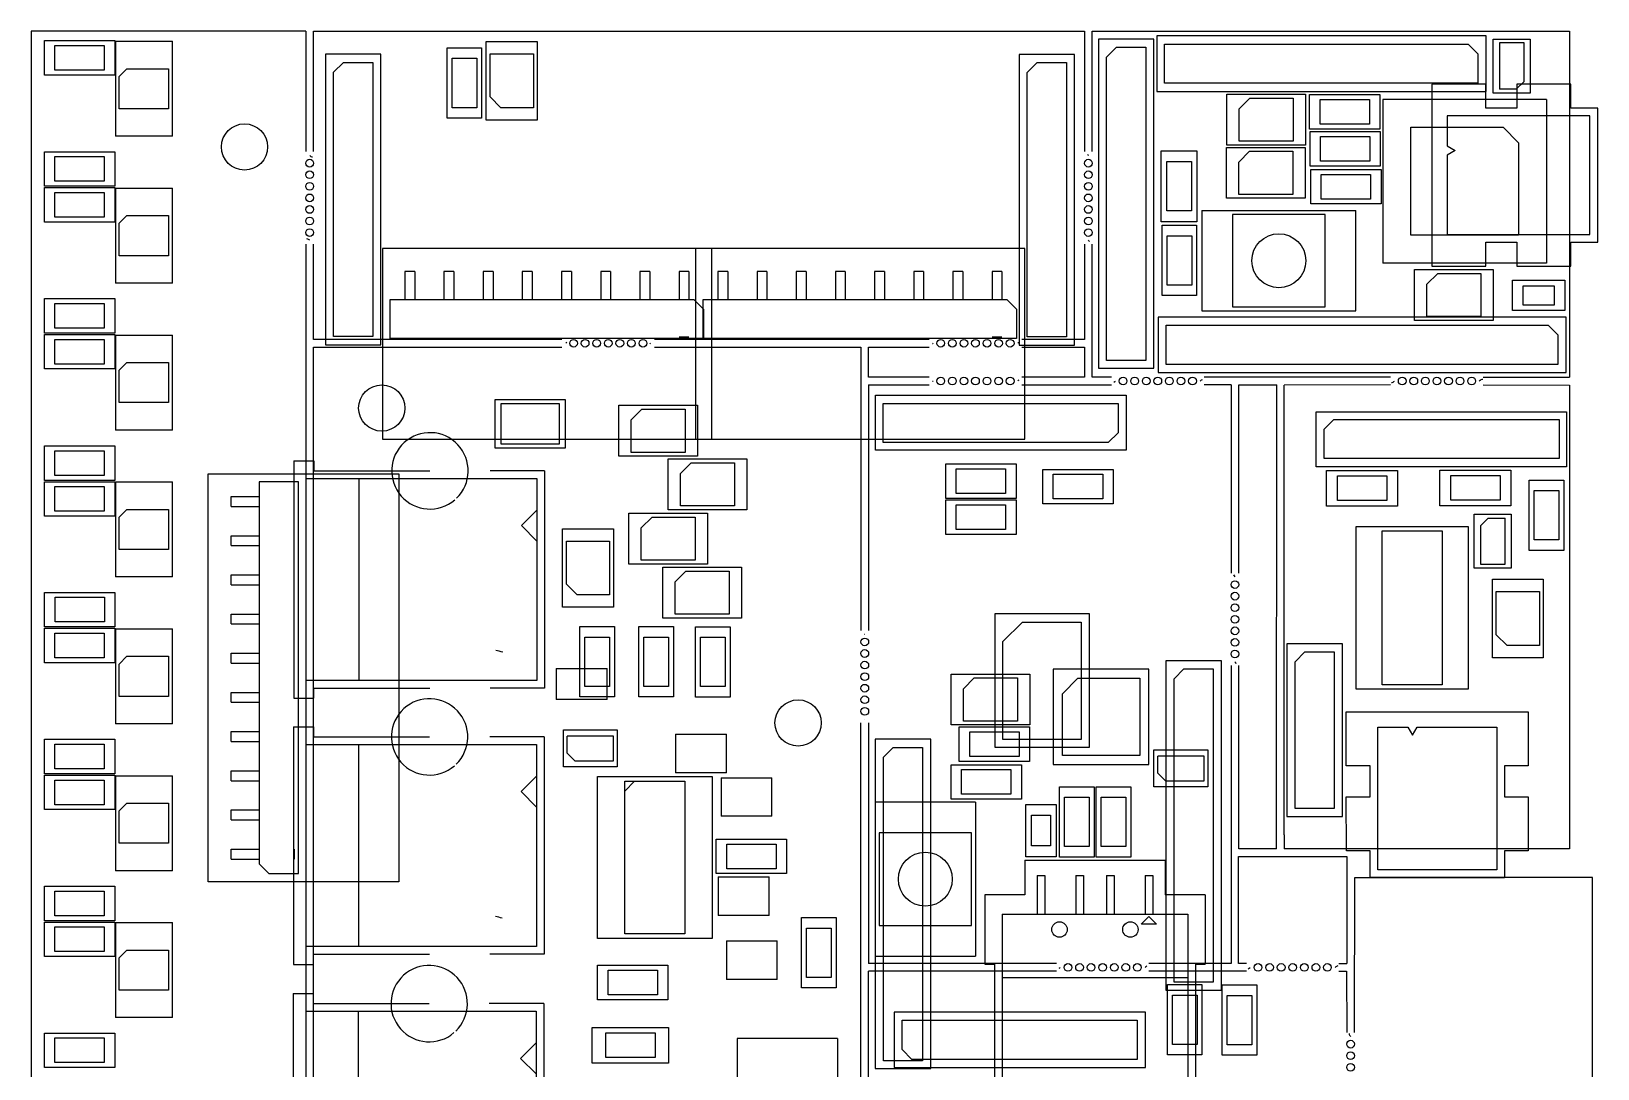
# Model space of a CAD drawing. Header units: metres. Extents: x -52 to 352, y -194 to -36.
# Drawn here: x -51.6 to 50, y -132.1 to -64.9 of the extents above; entities that cross this region are included whole.
import ezdxf

# ---------------------------------------------------------------- set-up
doc = ezdxf.new("R2010")
doc.units = ezdxf.units.M

msp = doc.modelspace()

# ---------------------------------------------------------------- linework, layer by layer
msp.add_line((11.39, -126.22375), (23.44, -126.22375))
at = {"layer": 'BCrtYd', "color": 8}
for p, q in [((39.265, -68.305), (39.265, -80.105)), ((42.765, -68.305), (39.265, -68.305)), ((42.765, -69.855), (42.765, -68.305)), ((44.765, -68.305), (44.765, -69.855)), ((48.265, -68.315), (44.765, -68.305)), ((48.265, -69.855), (48.265, -68.315)), ((44.765, -69.855), (42.765, -69.855)), ((50.015, -69.855), (48.265, -69.855)), ((50.015, -78.555), (50.015, -69.855)), ((42.765, -78.555), (44.765, -78.555)), ((42.765, -80.105), (42.765, -78.555)), ((44.765, -78.555), (44.765, -80.105)), ((48.265, -78.555), (50.015, -78.555)), ((48.265, -80.105), (48.265, -78.555)), ((39.265, -80.105), (42.765, -80.105)), ((44.765, -80.105), (48.265, -80.105)), ((-40.085, -93.58), (-27.735, -93.58)), ((-40.085, -120.03), (-40.085, -93.58)), ((-27.735, -93.58), (-27.735, -120.03)), ((-27.735, -120.03), (-40.085, -120.03))]:
    msp.add_line(p, q, dxfattribs=at)
at = {"layer": 'BFab', "color": 6}
for p, q in [((49.515, -70.355), (40.265, -70.355)), ((40.265, -70.355), (40.265, -72.305)), ((49.515, -78.055), (49.515, -70.355)), ((40.265, -72.305), (40.765, -72.605)), ((40.765, -72.605), (40.265, -72.905)), ((40.265, -72.905), (40.265, -78.055)), ((40.265, -78.055), (49.515, -78.055)), ((-36.785, -94.1), (-36.785, -118.865)), ((-34.245, -94.1), (-36.785, -94.1)), ((-34.245, -119.5), (-34.245, -94.1)), ((-38.605, -95.05), (-36.785, -95.05)), ((-38.605, -95.69), (-38.605, -95.05)), ((-38.605, -95.69), (-36.785, -95.69)), ((-38.605, -98.23), (-38.605, -97.59)), ((-38.605, -97.59), (-36.785, -97.59)), ((-38.605, -98.23), (-36.785, -98.23)), ((-38.605, -100.13), (-36.785, -100.13)), ((-38.605, -100.77), (-38.605, -100.13)), ((-38.605, -100.77), (-36.785, -100.77)), ((-38.605, -103.31), (-38.605, -102.67)), ((-38.605, -102.67), (-36.785, -102.67)), ((-38.605, -103.31), (-36.785, -103.31)), ((-38.605, -105.21), (-36.785, -105.21)), ((-38.605, -105.85), (-38.605, -105.21)), ((-38.605, -105.85), (-36.785, -105.85)), ((-38.605, -107.75), (-36.785, -107.75)), ((-38.605, -108.39), (-38.605, -107.75)), ((-38.605, -108.39), (-36.785, -108.39)), ((-38.605, -110.29), (-36.785, -110.29)), ((-38.605, -110.93), (-38.605, -110.29)), ((-38.605, -110.93), (-36.785, -110.93)), ((-38.605, -112.83), (-36.785, -112.83)), ((-38.605, -113.47), (-38.605, -112.83)), ((-38.605, -113.47), (-36.785, -113.47)), ((-38.605, -116.01), (-38.605, -115.37)), ((-38.605, -115.37), (-36.785, -115.37)), ((-38.605, -116.01), (-36.785, -116.01)), ((-38.605, -118.55), (-38.605, -117.91)), ((-38.605, -117.91), (-36.785, -117.91)), ((-38.605, -118.55), (-36.785, -118.55)), ((-34.485, -118.55), (-34.485, -117.91)), ((-36.785, -118.865), (-36.15, -119.5)), ((-36.15, -119.5), (-34.245, -119.5))]:
    msp.add_line(p, q, dxfattribs=at)
at = {"layer": 'Edge', "color": 2}
for p, q in [((-51.56, -64.88), (-51.56, -148.605)), ((-33.76, -64.88), (-51.56, -64.88)), ((-33.76, -64.88), (-33.76, -72.68)), ((-33.26, -72.68), (-33.26, -64.88)), ((-33.26, -64.88), (16.74, -64.88)), ((16.74, -64.88), (16.74, -72.68)), ((17.24, -64.88), (48.19, -64.88)), ((17.24, -72.68), (17.24, -64.88)), ((48.19, -64.88), (48.19, -87.305)), ((-33.76, -78.68), (-33.76, -133.155)), ((-33.26, -84.855), (-33.26, -78.68)), ((16.74, -78.68), (16.74, -84.83)), ((17.24, -87.305), (17.24, -78.68)), ((-17.14755, -84.855), (-33.26, -84.855)), ((6.66505, -84.855), (-11.14755, -84.855)), ((16.74, -84.855), (12.66505, -84.855)), ((16.74, -84.83), (16.74, -84.855)), ((-33.26, -133.155), (-33.26, -85.355)), ((-33.26, -85.355), (-17.14755, -85.355)), ((-11.14755, -85.355), (2.24, -85.355)), ((2.24, -85.355), (2.24, -103.72375)), ((2.74, -85.355), (6.66505, -85.355)), ((2.74, -85.38), (2.74, -85.355)), ((2.74, -87.305), (2.74, -85.38)), ((12.66505, -85.355), (16.74, -85.355)), ((16.74, -85.355), (16.74, -87.305)), ((6.66505, -87.305), (2.74, -87.305)), ((16.74, -87.305), (12.66505, -87.305)), ((18.49005, -87.305), (17.24, -87.305)), ((36.59, -87.305), (24.49005, -87.305)), ((42.59, -87.305), (48.19, -87.305)), ((2.74, -87.805), (6.66505, -87.805)), ((2.74, -87.805), (2.74, -103.72375)), ((12.66505, -87.805), (18.49005, -87.805)), ((26.24, -87.805), (24.49005, -87.805)), ((26.24, -87.805), (26.24, -100.00495)), ((26.74, -100.00495), (26.74, -87.805)), ((26.74, -87.805), (29.215, -87.805)), ((29.19, -117.88), (29.215, -87.805)), ((36.59, -87.805), (29.69, -87.81375)), ((29.69, -116.98875), (29.69, -87.81375)), ((42.59, -87.805), (48.19, -87.81375)), ((48.19, -87.81375), (48.19, -116.98875)), ((26.24, -106.00495), (26.24, -109.85495)), ((26.74, -117.88), (26.74, -106.00495)), ((2.2395, -148.681), (2.24, -109.72375)), ((2.74, -109.72375), (2.74, -125.33)), ((26.24, -109.85495), (26.24, -125.33)), ((29.69, -116.98875), (29.69, -117.88875)), ((48.19, -116.98875), (48.19, -117.88875)), ((26.715, -125.33), (26.715, -118.38)), ((26.715, -118.38), (33.74, -118.38)), ((29.19, -117.88), (26.74, -117.88)), ((48.19, -117.88875), (29.69, -117.88875)), ((33.74, -118.38), (33.74, -125.33)), ((34.24, -129.80495), (34.265, -119.755)), ((34.265, -119.755), (35.29, -119.755)), ((40.09, -119.755), (35.29, -119.755)), ((49.69, -119.755), (40.09, -119.755)), ((49.69, -166.805), (49.69, -119.755)), ((14.915, -125.83), (2.7345, -125.821)), ((2.7395, -148.681), (2.7345, -125.821)), ((14.915, -125.33), (2.74, -125.33)), ((26.24, -125.33), (20.915, -125.33)), ((27.2401, -125.83), (20.915, -125.83)), ((27.2401, -125.33), (26.715, -125.33)), ((33.2401, -125.33), (33.74, -125.33)), ((33.2401, -125.83), (33.7345, -125.83)), ((33.7345, -125.83), (33.74, -129.80495))]:
    msp.add_line(p, q, dxfattribs=at)
for centre, radius in [((-37.735, -72.38), 1.5), ((-33.51, -73.43), 0.25), ((-33.51, -74.18), 0.25), ((16.99, -73.43), 0.25), ((16.99, -74.18), 0.25), ((-33.51, -74.93), 0.25), ((16.99, -74.93), 0.25), ((-33.51, -75.68), 0.25), ((-33.51, -76.43), 0.25), ((16.99, -75.68), 0.25), ((16.99, -76.43), 0.25), ((-33.51, -77.18), 0.25), ((16.99, -77.18), 0.25), ((-33.51, -77.93), 0.25), ((16.99, -77.93), 0.25), ((-16.39755, -85.105), 0.25), ((-15.64755, -85.105), 0.25), ((-14.89755, -85.105), 0.25), ((-14.14755, -85.105), 0.25), ((-13.39755, -85.105), 0.25), ((-12.64755, -85.105), 0.25), ((-11.89755, -85.105), 0.25), ((7.41505, -85.105), 0.25), ((8.16505, -85.105), 0.25), ((8.91505, -85.105), 0.25), ((9.66505, -85.105), 0.25), ((10.41505, -85.105), 0.25), ((11.16505, -85.105), 0.25), ((11.91505, -85.105), 0.25), ((7.41505, -87.555), 0.25), ((8.16505, -87.555), 0.25), ((8.91505, -87.555), 0.25), ((9.66505, -87.555), 0.25), ((10.41505, -87.555), 0.25), ((11.16505, -87.555), 0.25), ((11.91505, -87.555), 0.25), ((19.24005, -87.555), 0.25), ((19.99005, -87.555), 0.25), ((20.74005, -87.555), 0.25), ((21.49005, -87.555), 0.25), ((22.24005, -87.555), 0.25), ((22.99005, -87.555), 0.25), ((23.74005, -87.555), 0.25), ((37.34, -87.555), 0.25), ((38.09, -87.555), 0.25), ((38.84, -87.555), 0.25), ((39.59, -87.555), 0.25), ((40.34, -87.555), 0.25), ((41.09, -87.555), 0.25), ((41.84, -87.555), 0.25), ((-28.835, -89.305), 1.5), ((26.49, -100.75495), 0.25), ((26.49, -101.50495), 0.25), ((26.49, -102.25495), 0.25), ((26.49, -103.00495), 0.25), ((26.49, -103.75495), 0.25), ((2.49, -104.47375), 0.25), ((26.49, -104.50495), 0.25), ((2.49, -105.22375), 0.25), ((26.49, -105.25495), 0.25), ((2.49, -105.97375), 0.25), ((2.49, -106.72375), 0.25), ((2.49, -107.47375), 0.25), ((-1.835, -109.73), 1.5), ((2.49, -108.22375), 0.25), ((2.49, -108.97375), 0.25), ((15.665, -125.58), 0.25), ((16.415, -125.58), 0.25), ((17.165, -125.58), 0.25), ((17.915, -125.58), 0.25), ((18.665, -125.58), 0.25), ((19.415, -125.58), 0.25), ((20.165, -125.58), 0.25), ((27.9901, -125.58), 0.25), ((28.7401, -125.58), 0.25), ((29.4901, -125.58), 0.25), ((30.2401, -125.58), 0.25), ((30.9901, -125.58), 0.25), ((31.7401, -125.58), 0.25), ((32.4901, -125.58), 0.25), ((33.99, -130.55495), 0.25), ((33.99, -131.30495), 0.25), ((33.99, -132.05495), 0.25)]:
    msp.add_circle(centre, radius, dxfattribs=at)
for centre, radius, start, end in [((-33.26, -72.68), 0.353553, -135, -101.24), ((17.24, -72.68), 0.353553, -151.74, -135), ((-33.76, -78.68), 0.353553, 45, 78.26), ((16.74, -78.68), 0.353553, 27.76, 45), ((-17.14755, -84.855), 0.353553, -44.99427, -27.84672), ((-11.14755, -85.355), 0.353553, 134.99427, 146.14182), ((6.66505, -84.855), 0.353483, -51.670781, -45.005731), ((12.66505, -85.355), 0.353624, 122.340678, 135.005728), ((6.66505, -87.305), 0.353483, -51.670781, -45.005731), ((12.66505, -87.805), 0.353624, 122.340678, 135.005728), ((18.49005, -87.305), 0.353483, -63.495781, -45.005731), ((24.49005, -87.805), 0.353624, 110.515678, 135.005728), ((36.59, -87.305), 0.353447, -81.601463, -45.011463), ((42.59, -87.805), 0.353589, 92.41, 135), ((26.74, -100.00495), 0.353589, -161.234271, -134.994271), ((2.74, -103.72375), 0.353589, -137.234271, -134.994271), ((26.24, -106.00495), 0.353518, 18.25427, 44.99427), ((2.24, -109.72375), 0.353518, 42.25427, 44.99427), ((14.915, -125.33), 0.353447, -59.926463, -45.011463), ((20.915, -125.83), 0.353589, 114.085, 135), ((27.2401, -125.33), 0.353447, -72.251563, -45.011463), ((33.2401, -125.83), 0.353589, 101.7599, 135), ((34.24, -129.80495), 0.353589, -168.734271, -134.994271)]:
    msp.add_arc(centre, radius, start, end, dxfattribs=at)
at = {"layer": 'FCrtYd', "color": 7}
for p, q in [((-50.715, -67.725), (-50.715, -65.485)), ((-50.715, -65.485), (-46.155, -65.485)), ((-46.155, -65.485), (-46.155, -67.725)), ((-46.11, -65.525), (-42.41, -65.525)), ((-46.11, -65.525), (-46.11, -71.685)), ((-42.41, -71.685), (-42.41, -65.525)), ((-24.6, -70.5106), (-24.6, -65.9506)), ((-24.6, -65.9506), (-22.36, -65.9506)), ((-22.36, -65.9506), (-22.36, -70.5106)), ((-22.055, -70.6306), (-22.055, -65.5306)), ((-22.055, -65.5306), (-18.755, -65.5306)), ((-18.755, -65.5306), (-18.755, -70.6306)), ((21.24, -65.38), (17.64, -65.38)), ((17.64, -65.38), (17.64, -86.73)), ((21.24, -86.73), (21.24, -65.38)), ((42.78, -65.18), (21.43, -65.18)), ((21.43, -65.18), (21.43, -68.78)), ((42.78, -68.78), (42.78, -65.18)), ((43.24, -68.88), (43.24, -65.38)), ((43.24, -65.38), (45.64, -65.38)), ((45.64, -65.38), (45.64, -68.88)), ((-32.485, -66.3675), (-32.485, -85.2175)), ((-28.885, -66.3675), (-32.485, -66.3675)), ((-28.885, -85.2175), (-28.885, -66.3675)), ((16.095, -66.3806), (12.495, -66.3806)), ((12.495, -66.3806), (12.495, -85.2306)), ((16.095, -85.2306), (16.095, -66.3806)), ((-46.155, -67.725), (-50.715, -67.725)), ((21.43, -68.78), (42.78, -68.78)), ((25.965, -68.955), (31.065, -68.955)), ((25.965, -72.255), (25.965, -68.955)), ((31.065, -68.955), (31.065, -72.255)), ((31.335, -68.985), (35.895, -68.985)), ((31.335, -71.225), (31.335, -68.985)), ((35.895, -68.985), (35.895, -71.225)), ((45.64, -68.88), (43.24, -68.88)), ((46.69, -69.305), (36.09, -69.305)), ((36.09, -69.305), (36.09, -79.905)), ((46.69, -69.305), (46.69, -79.905)), ((-22.36, -70.5106), (-24.6, -70.5106)), ((-18.755, -70.6306), (-22.055, -70.6306)), ((-42.41, -71.685), (-46.11, -71.685)), ((35.895, -71.225), (31.335, -71.225)), ((31.36, -71.385), (35.92, -71.385)), ((31.36, -73.625), (31.36, -71.385)), ((35.92, -71.385), (35.92, -73.625)), ((-50.715, -74.925), (-50.715, -72.685)), ((-50.715, -72.685), (-46.155, -72.685)), ((-46.155, -72.685), (-46.155, -74.925)), ((21.715, -72.63), (24.015, -72.63)), ((21.715, -77.23), (21.715, -72.63)), ((24.015, -72.63), (24.015, -77.23)), ((25.94, -75.705), (25.94, -72.405)), ((25.94, -72.405), (31.04, -72.405)), ((31.065, -72.255), (25.965, -72.255)), ((31.04, -72.405), (31.04, -75.705)), ((35.92, -73.625), (31.36, -73.625)), ((31.41, -73.835), (35.97, -73.835)), ((31.41, -76.075), (31.41, -73.835)), ((35.97, -73.835), (35.97, -76.075)), ((-46.155, -74.925), (-50.715, -74.925)), ((-50.715, -77.25), (-50.715, -75.01)), ((-50.715, -75.01), (-46.155, -75.01)), ((-46.155, -75.01), (-46.155, -77.25)), ((-46.11, -75.05), (-42.41, -75.05)), ((-46.11, -75.05), (-46.11, -81.21)), ((-42.41, -81.21), (-42.41, -75.05)), ((31.04, -75.705), (25.94, -75.705)), ((35.97, -76.075), (31.41, -76.075)), ((24.34, -76.505), (24.34, -83.005)), ((24.34, -76.505), (34.34, -76.505)), ((34.34, -83.005), (34.34, -76.505)), ((-46.155, -77.25), (-50.715, -77.25)), ((24.015, -77.23), (21.715, -77.23)), ((21.77, -77.45), (24.01, -77.45)), ((21.77, -82.01), (21.77, -77.45)), ((24.01, -77.45), (24.01, -82.01)), ((-7.439128, -78.9675), (-28.789128, -78.9675)), ((-28.789128, -78.9675), (-28.789128, -91.3175)), ((-8.489128, -78.9675), (-8.489128, -91.3175)), ((12.860872, -78.9675), (-8.489128, -78.9675)), ((-7.439128, -91.3175), (-7.439128, -78.9675)), ((12.860872, -91.3175), (12.860872, -78.9675)), ((46.69, -79.905), (36.09, -79.905)), ((-42.41, -81.21), (-46.11, -81.21)), ((38.14, -80.33), (43.24, -80.33)), ((38.14, -83.63), (38.14, -80.33)), ((43.24, -80.33), (43.24, -83.63)), ((44.49, -81.025), (47.89, -81.025)), ((44.49, -82.985), (44.49, -81.025)), ((47.89, -81.025), (47.89, -82.985)), ((-50.715, -84.45), (-50.715, -82.21)), ((-50.715, -82.21), (-46.155, -82.21)), ((-46.155, -82.21), (-46.155, -84.45)), ((24.01, -82.01), (21.77, -82.01)), ((24.34, -83.005), (34.34, -83.005)), ((47.89, -82.985), (44.49, -82.985)), ((21.515, -83.405), (21.515, -87.005)), ((47.965, -83.405), (21.515, -83.405)), ((43.24, -83.63), (38.14, -83.63)), ((47.965, -87.005), (47.965, -83.405)), ((-46.155, -84.45), (-50.715, -84.45)), ((-50.715, -84.535), (-46.155, -84.535)), ((-50.715, -86.775), (-50.715, -84.535)), ((-46.155, -84.535), (-46.155, -86.775)), ((-46.11, -84.575), (-42.41, -84.575)), ((-46.11, -84.575), (-46.11, -90.735)), ((-42.41, -90.735), (-42.41, -84.575)), ((-32.485, -85.2175), (-28.885, -85.2175)), ((12.495, -85.2306), (16.095, -85.2306)), ((-46.155, -86.775), (-50.715, -86.775)), ((17.64, -86.73), (21.24, -86.73)), ((21.515, -87.005), (47.965, -87.005)), ((-21.51, -88.78), (-21.51, -91.88)), ((-16.91, -88.78), (-21.51, -88.78)), ((-16.91, -91.88), (-16.91, -88.78)), ((-13.46, -92.43), (-13.46, -89.13)), ((-13.46, -89.13), (-8.36, -89.13)), ((-8.36, -89.13), (-8.36, -92.43)), ((3.19, -88.48), (19.44, -88.48)), ((3.19, -92.03), (3.19, -88.48)), ((19.44, -88.48), (19.44, -92.03)), ((31.75, -89.56125), (48, -89.56125)), ((31.75, -93.11125), (31.75, -89.56125)), ((48, -89.56125), (48, -93.11125)), ((-42.41, -90.735), (-46.11, -90.735)), ((-28.789128, -91.3175), (-7.439128, -91.3175)), ((-8.489128, -91.3175), (12.860872, -91.3175)), ((-50.715, -91.76), (-46.155, -91.76)), ((-50.715, -94), (-50.715, -91.76)), ((-46.155, -91.76), (-46.155, -94)), ((-21.51, -91.88), (-16.91, -91.88)), ((-8.36, -92.43), (-13.46, -92.43)), ((19.44, -92.03), (3.19, -92.03)), ((-34.54, -92.73), (-34.54, -108.13)), ((-34.54, -92.73), (-33.24, -92.73)), ((-33.24, -92.73), (-33.24, -93.38)), ((-33.24, -93.38), (-25.71, -93.38)), ((-18.28, -93.38), (-21.81, -93.38)), ((-18.28, -93.38), (-18.28, -107.48)), ((-10.26, -92.605), (-5.16, -92.605)), ((-10.26, -95.905), (-10.26, -92.605)), ((-5.16, -92.605), (-5.16, -95.905)), ((7.735, -92.935), (12.295, -92.935)), ((7.735, -95.175), (7.735, -92.935)), ((12.295, -92.935), (12.295, -95.175)), ((14.035, -95.525), (14.035, -93.285)), ((14.035, -93.285), (18.595, -93.285)), ((18.595, -93.285), (18.595, -95.525)), ((48, -93.11125), (31.75, -93.11125)), ((32.44, -95.66125), (32.44, -93.36125)), ((32.44, -93.36125), (37.04, -93.36125)), ((37.04, -93.36125), (37.04, -95.66125)), ((39.79, -95.63875), (39.79, -93.33875)), ((39.79, -93.33875), (44.39, -93.33875)), ((44.39, -93.33875), (44.39, -95.63875)), ((-46.155, -94), (-50.715, -94)), ((-50.715, -96.325), (-50.715, -94.085)), ((-50.715, -94.085), (-46.155, -94.085)), ((-46.155, -94.085), (-46.155, -96.325)), ((-46.11, -94.1), (-42.41, -94.1)), ((-46.11, -94.1), (-46.11, -100.26)), ((-42.41, -100.26), (-42.41, -94.1)), ((45.57, -93.98125), (47.81, -93.98125)), ((45.57, -98.54125), (45.57, -93.98125)), ((47.81, -93.98125), (47.81, -98.54125)), ((12.295, -95.175), (7.735, -95.175)), ((7.735, -95.26), (12.295, -95.26)), ((7.735, -97.5), (7.735, -95.26)), ((12.295, -95.26), (12.295, -97.5)), ((-46.155, -96.325), (-50.715, -96.325)), ((-12.81, -96.13), (-7.71, -96.13)), ((-12.81, -99.43), (-12.81, -96.13)), ((-5.16, -95.905), (-10.26, -95.905)), ((-7.71, -96.13), (-7.71, -99.43)), ((18.595, -95.525), (14.035, -95.525)), ((37.04, -95.66125), (32.44, -95.66125)), ((44.39, -95.63875), (39.79, -95.63875)), ((42.0125, -99.68875), (42.0125, -96.18875)), ((42.0125, -96.18875), (44.4125, -96.18875)), ((44.4125, -96.18875), (44.4125, -99.68875)), ((-17.11, -97.13), (-13.81, -97.13)), ((-17.11, -102.23), (-17.11, -97.13)), ((-13.81, -97.13), (-13.81, -102.23)), ((12.295, -97.5), (7.735, -97.5)), ((41.6425, -97.01375), (34.3325, -97.01375)), ((34.3325, -97.01375), (34.3325, -107.51375)), ((41.6425, -107.51375), (41.6425, -97.01375)), ((-7.71, -99.43), (-12.81, -99.43)), ((47.81, -98.54125), (45.57, -98.54125)), ((-42.41, -100.26), (-46.11, -100.26)), ((-10.61, -99.63), (-5.51, -99.63)), ((-10.61, -102.93), (-10.61, -99.63)), ((-5.51, -99.63), (-5.51, -102.93)), ((44.4125, -99.68875), (42.0125, -99.68875)), ((43.19, -100.41125), (46.49, -100.41125)), ((43.19, -105.51125), (43.19, -100.41125)), ((46.49, -100.41125), (46.49, -105.51125)), ((-50.7025, -103.5), (-50.7025, -101.26)), ((-50.7025, -101.26), (-46.1425, -101.26)), ((-46.1425, -101.26), (-46.1425, -103.5)), ((-13.81, -102.23), (-17.11, -102.23)), ((-50.715, -105.825), (-50.715, -103.585)), ((-50.715, -103.585), (-46.155, -103.585)), ((-46.1425, -103.5), (-50.7025, -103.5)), ((-46.155, -103.585), (-46.155, -105.825)), ((-15.98, -103.475), (-13.74, -103.475)), ((-15.98, -108.035), (-15.98, -103.475)), ((-13.74, -103.475), (-13.74, -108.035)), ((-12.155, -103.475), (-9.915, -103.475)), ((-12.155, -108.035), (-12.155, -103.475)), ((-5.51, -102.93), (-10.61, -102.93)), ((-9.915, -103.475), (-9.915, -108.035)), ((-8.48, -108.0475), (-8.48, -103.4875)), ((-8.48, -103.4875), (-6.24, -103.4875)), ((-6.24, -103.4875), (-6.24, -108.0475)), ((10.915, -102.655), (10.915, -111.305)), ((17.065, -102.655), (10.915, -102.655)), ((17.065, -111.305), (17.065, -102.655)), ((-46.11, -103.625), (-46.11, -109.785)), ((-46.11, -103.625), (-42.41, -103.625)), ((-42.41, -109.785), (-42.41, -103.625)), ((33.465, -104.58875), (29.865, -104.58875)), ((29.865, -104.58875), (29.865, -115.78875)), ((33.465, -115.78875), (33.465, -104.58875)), ((46.49, -105.51125), (43.19, -105.51125)), ((-46.155, -105.825), (-50.715, -105.825)), ((-17.5225, -106.205), (-14.2225, -106.205)), ((-17.5225, -106.205), (-17.5225, -108.205)), ((-14.2225, -108.205), (-14.2225, -106.205)), ((8.09, -109.855), (8.09, -106.555)), ((8.09, -106.555), (13.19, -106.555)), ((13.19, -106.555), (13.19, -109.855)), ((14.715, -106.23), (14.715, -112.43)), ((20.915, -106.23), (14.715, -106.23)), ((20.915, -112.43), (20.915, -106.23)), ((25.615, -105.695), (22.015, -105.695)), ((22.015, -105.695), (22.015, -127.045)), ((25.615, -127.045), (25.615, -105.695)), ((-33.24, -108.13), (-33.24, -107.48)), ((-33.24, -107.48), (-25.71, -107.48)), ((-18.28, -107.48), (-21.81, -107.48)), ((34.3325, -107.51375), (41.6425, -107.51375)), ((-34.54, -108.13), (-33.24, -108.13)), ((-14.2225, -108.205), (-17.5225, -108.205)), ((-13.74, -108.035), (-15.98, -108.035)), ((-9.915, -108.035), (-12.155, -108.035)), ((-6.24, -108.0475), (-8.48, -108.0475)), ((33.715, -112.51125), (33.715, -109.01125)), ((33.715, -109.01125), (45.515, -109.01125)), ((45.515, -109.01125), (45.515, -112.51125)), ((-42.41, -109.785), (-46.11, -109.785)), ((-34.565, -109.98), (-33.265, -109.98)), ((-34.565, -109.98), (-34.565, -125.38)), ((-33.265, -109.98), (-33.265, -110.63)), ((-33.265, -110.63), (-25.735, -110.63)), ((-18.305, -110.63), (-21.835, -110.63)), ((-18.305, -110.63), (-18.305, -124.73)), ((-17.06, -110.18), (-13.56, -110.18)), ((-17.06, -112.58), (-17.06, -110.18)), ((-13.56, -110.18), (-13.56, -112.58)), ((-9.785, -110.455), (-6.485, -110.455)), ((-9.785, -110.455), (-9.785, -112.955)), ((-6.485, -112.955), (-6.485, -110.455)), ((13.19, -109.855), (8.09, -109.855)), ((8.61, -109.985), (13.17, -109.985)), ((8.61, -112.225), (8.61, -109.985)), ((13.17, -109.985), (13.17, -112.225)), ((-50.715, -113.025), (-50.715, -110.785)), ((-50.715, -110.785), (-46.155, -110.785)), ((-46.155, -110.785), (-46.155, -113.025)), ((3.165, -110.78), (3.165, -132.13)), ((6.765, -110.78), (3.165, -110.78)), ((6.765, -132.13), (6.765, -110.78)), ((10.915, -111.305), (17.065, -111.305)), ((21.24, -113.88), (21.24, -111.48)), ((21.24, -111.48), (24.74, -111.48)), ((24.74, -111.48), (24.74, -113.88)), ((-13.56, -112.58), (-17.06, -112.58)), ((8.085, -114.675), (8.085, -112.435)), ((8.085, -112.435), (12.645, -112.435)), ((13.17, -112.225), (8.61, -112.225)), ((12.645, -112.435), (12.645, -114.675)), ((14.715, -112.43), (20.915, -112.43)), ((35.265, -112.51125), (33.715, -112.51125)), ((35.265, -114.51125), (35.265, -112.51125)), ((45.515, -112.51125), (43.965, -112.51125)), ((43.965, -112.51125), (43.965, -114.51125)), ((-46.155, -113.025), (-50.715, -113.025)), ((-50.715, -113.11), (-46.155, -113.11)), ((-50.715, -115.35), (-50.715, -113.11)), ((-46.155, -113.11), (-46.155, -115.35)), ((-46.11, -113.15), (-46.11, -119.31)), ((-46.11, -113.15), (-42.41, -113.15)), ((-42.41, -119.31), (-42.41, -113.15)), ((-14.8515, -123.7), (-14.8515, -113.2)), ((-14.8515, -113.2), (-7.4015, -113.2)), ((-6.485, -112.955), (-9.785, -112.955)), ((-7.4015, -113.2), (-7.4015, -123.7)), ((-6.835, -113.28), (-3.535, -113.28)), ((-6.835, -113.28), (-6.835, -115.78)), ((-3.535, -115.78), (-3.535, -113.28)), ((12.645, -114.675), (8.085, -114.675)), ((15.12, -113.86875), (17.36, -113.86875)), ((15.12, -118.42875), (15.12, -113.86875)), ((17.36, -113.86875), (17.36, -118.42875)), ((17.495, -118.42875), (17.495, -113.86875)), ((17.495, -113.86875), (19.735, -113.86875)), ((19.735, -113.86875), (19.735, -118.42875)), ((24.74, -113.88), (21.24, -113.88)), ((33.725, -118.01125), (33.715, -114.51125)), ((33.715, -114.51125), (35.265, -114.51125)), ((43.965, -114.51125), (45.515, -114.51125)), ((45.515, -114.51125), (45.515, -118.01125)), ((-46.155, -115.35), (-50.715, -115.35)), ((-3.535, -115.78), (-6.835, -115.78)), ((9.665, -114.855), (3.165, -114.855)), ((3.165, -114.855), (3.165, -124.855)), ((9.665, -114.855), (9.665, -124.855)), ((12.935, -115.005), (14.895, -115.005)), ((12.935, -118.405), (12.935, -115.005)), ((14.895, -115.005), (14.895, -118.405)), ((29.865, -115.78875), (33.465, -115.78875)), ((-7.14, -117.26), (-2.58, -117.26)), ((-7.14, -119.5), (-7.14, -117.26)), ((-2.58, -117.26), (-2.58, -119.5)), ((12.865, -118.62375), (12.865, -120.87375)), ((12.865, -118.62375), (21.965, -118.62375)), ((14.895, -118.405), (12.935, -118.405)), ((17.36, -118.42875), (15.12, -118.42875)), ((19.735, -118.42875), (17.495, -118.42875)), ((21.965, -118.62375), (21.965, -120.87375)), ((35.265, -118.01125), (33.725, -118.01125)), ((35.265, -119.76125), (35.265, -118.01125)), ((45.515, -118.01125), (43.965, -118.01125)), ((43.965, -118.01125), (43.965, -119.76125)), ((-42.41, -119.31), (-46.11, -119.31)), ((-2.58, -119.5), (-7.14, -119.5)), ((-7.01, -119.705), (-3.71, -119.705)), ((-7.01, -119.705), (-7.01, -122.205)), ((-3.71, -122.205), (-3.71, -119.705)), ((43.965, -119.76125), (35.265, -119.76125)), ((-50.715, -122.55), (-50.715, -120.31)), ((-50.715, -120.31), (-46.155, -120.31)), ((-46.155, -120.31), (-46.155, -122.55)), ((10.265, -120.87375), (10.265, -125.37375)), ((12.865, -120.87375), (10.265, -120.87375)), ((24.565, -120.87375), (21.965, -120.87375)), ((24.565, -120.87375), (24.565, -125.37375)), ((-46.155, -122.55), (-50.715, -122.55)), ((-50.715, -124.875), (-50.715, -122.635)), ((-50.715, -122.635), (-46.155, -122.635)), ((-46.155, -122.635), (-46.155, -124.875)), ((-46.11, -122.675), (-46.11, -128.835)), ((-46.11, -122.675), (-42.41, -122.675)), ((-42.41, -128.835), (-42.41, -122.675)), ((-3.71, -122.205), (-7.01, -122.205)), ((-1.605, -126.91), (-1.605, -122.35)), ((-1.605, -122.35), (0.635, -122.35)), ((0.635, -122.35), (0.635, -126.91)), ((-7.4015, -123.7), (-14.8515, -123.7)), ((-6.485, -123.855), (-6.485, -126.355)), ((-6.485, -123.855), (-3.185, -123.855)), ((-3.185, -126.355), (-3.185, -123.855)), ((-46.155, -124.875), (-50.715, -124.875)), ((-33.265, -124.73), (-25.735, -124.73)), ((-33.265, -125.38), (-33.265, -124.73)), ((-18.305, -124.73), (-21.835, -124.73)), ((3.165, -124.855), (9.665, -124.855)), ((-34.565, -125.38), (-33.265, -125.38)), ((-14.84, -127.675), (-14.84, -125.435)), ((-14.84, -125.435), (-10.28, -125.435)), ((-10.28, -125.435), (-10.28, -127.675)), ((10.265, -125.37375), (10.895, -125.37375)), ((10.895, -125.37375), (10.895, -141.42375)), ((23.935, -125.37375), (24.565, -125.37375)), ((23.935, -125.37375), (23.935, -141.42375)), ((-3.185, -126.355), (-6.485, -126.355)), ((0.635, -126.91), (-1.605, -126.91)), ((22.1145, -131.2485), (22.1145, -126.6885)), ((22.1145, -126.6885), (24.3545, -126.6885)), ((24.3545, -126.6885), (24.3545, -131.2485)), ((25.6645, -131.2735), (25.6645, -126.7135)), ((25.6645, -126.7135), (27.9045, -126.7135)), ((27.9045, -126.7135), (27.9045, -131.2735)), ((-34.59, -127.275), (-33.29, -127.275)), ((-34.59, -127.275), (-34.59, -142.675)), ((-33.29, -127.275), (-33.29, -127.925)), ((-33.29, -127.925), (-25.76, -127.925)), ((-18.33, -127.925), (-21.86, -127.925)), ((-18.33, -127.925), (-18.33, -142.025)), ((-10.28, -127.675), (-14.84, -127.675)), ((22.015, -127.045), (25.615, -127.045)), ((-42.41, -128.835), (-46.11, -128.835)), ((4.3845, -128.471), (4.3845, -132.071)), ((20.6845, -128.471), (4.3845, -128.471)), ((20.6845, -132.071), (20.6845, -128.471)), ((-50.715, -129.835), (-46.155, -129.835)), ((-50.715, -132.075), (-50.715, -129.835)), ((-46.155, -129.835), (-46.155, -132.075)), ((-15.19, -131.78), (-15.19, -129.48)), ((-15.19, -129.48), (-10.23, -129.48)), ((-10.23, -129.48), (-10.23, -131.78)), ((-5.785, -130.18), (-5.785, -140.18)), ((0.715, -130.18), (-5.785, -130.18)), ((0.715, -130.18), (0.715, -140.18)), ((-10.23, -131.78), (-15.19, -131.78)), ((24.3545, -131.2485), (22.1145, -131.2485)), ((27.9045, -131.2735), (25.6645, -131.2735)), ((-46.155, -132.075), (-50.715, -132.075)), ((3.165, -132.13), (6.765, -132.13)), ((4.3845, -132.071), (20.6845, -132.071))]:
    msp.add_line(p, q, dxfattribs=at)
for centre, start, end in [((-25.71, -93.38), -45.946874, -49.496874), ((-21.81, -107.48), 70.731698, 81.281698), ((-25.735, -110.63), -45.946874, -49.496874), ((-21.835, -124.73), 70.731698, 81.281698), ((-25.76, -127.925), -45.946874, -49.496874)]:
    msp.add_arc(centre, 2.477483, start, end, dxfattribs=at)
at = {"layer": 'FFab', "color": 5}
for p, q in [((-50.035, -67.405), (-50.035, -65.805)), ((-50.035, -65.805), (-46.835, -65.805)), ((-46.835, -65.805), (-46.835, -67.405)), ((18.17, -66.545), (18.805, -65.91)), ((18.805, -65.91), (20.71, -65.91)), ((20.71, -65.91), (20.71, -86.23)), ((21.93, -65.71), (41.615, -65.71)), ((21.93, -68.25), (21.93, -65.71)), ((41.615, -65.71), (42.25, -66.345)), ((45.24, -65.63), (43.64, -65.63)), ((43.64, -65.63), (43.64, -68.63)), ((45.24, -68.13), (45.24, -65.63)), ((-31.955, -67.5325), (-31.32, -66.8975)), ((-31.32, -66.8975), (-29.415, -66.8975)), ((-29.415, -66.8975), (-29.415, -84.6775)), ((-24.28, -66.6306), (-22.68, -66.6306)), ((-24.28, -69.8306), (-24.28, -66.6306)), ((-22.68, -66.6306), (-22.68, -69.8306)), ((-21.805, -66.3306), (-19.005, -66.3306)), ((-21.805, -69.1306), (-21.805, -66.3306)), ((-19.005, -66.3306), (-19.005, -69.8306)), ((13.025, -67.5456), (13.66, -66.9106)), ((13.66, -66.9106), (15.565, -66.9106)), ((15.565, -66.9106), (15.565, -84.6906)), ((18.17, -86.23), (18.17, -66.545)), ((42.25, -66.345), (42.25, -68.25)), ((-46.835, -67.405), (-50.035, -67.405)), ((-45.86, -67.805), (-45.36, -67.305)), ((-45.86, -69.905), (-45.86, -67.805)), ((-45.36, -67.305), (-42.66, -67.305)), ((-42.66, -67.305), (-42.66, -69.905)), ((-31.955, -84.6775), (-31.955, -67.5325)), ((13.025, -84.6906), (13.025, -67.5456)), ((42.25, -68.25), (21.93, -68.25)), ((44.74, -68.63), (43.64, -68.63)), ((45.24, -68.13), (44.74, -68.63)), ((-42.66, -69.905), (-45.86, -69.905)), ((-22.68, -69.8306), (-24.28, -69.8306)), ((-21.805, -69.1306), (-21.105, -69.8306)), ((-19.005, -69.8306), (-21.105, -69.8306)), ((27.465, -69.205), (26.765, -69.905)), ((26.765, -72.005), (26.765, -69.905)), ((27.465, -69.205), (30.265, -69.205)), ((30.265, -69.205), (30.265, -72.005)), ((32.015, -69.305), (35.215, -69.305)), ((32.015, -70.905), (32.015, -69.305)), ((35.215, -69.305), (35.215, -70.905)), ((35.215, -70.905), (32.015, -70.905)), ((30.265, -72.005), (26.765, -72.005)), ((32.04, -71.705), (35.24, -71.705)), ((32.04, -73.305), (32.04, -71.705)), ((35.24, -71.705), (35.24, -73.305)), ((37.89, -78.105), (37.89, -71.105)), ((37.89, -71.105), (43.89, -71.105)), ((43.89, -71.105), (44.89, -72.105)), ((44.89, -72.105), (44.89, -78.105)), ((-50.035, -74.605), (-50.035, -73.005)), ((-50.035, -73.005), (-46.835, -73.005)), ((-46.835, -73.005), (-46.835, -74.605)), ((27.44, -72.655), (26.74, -73.355)), ((27.44, -72.655), (30.24, -72.655)), ((30.24, -72.655), (30.24, -75.455)), ((22.065, -76.53), (22.065, -73.33)), ((22.065, -73.33), (23.665, -73.33)), ((23.665, -73.33), (23.665, -76.53)), ((26.74, -75.455), (26.74, -73.355)), ((35.24, -73.305), (32.04, -73.305)), ((-46.835, -74.605), (-50.035, -74.605)), ((32.09, -74.155), (35.29, -74.155)), ((32.09, -75.755), (32.09, -74.155)), ((35.29, -74.155), (35.29, -75.755)), ((-50.035, -75.33), (-46.835, -75.33)), ((-50.035, -76.93), (-50.035, -75.33)), ((-46.835, -75.33), (-46.835, -76.93)), ((30.24, -75.455), (26.74, -75.455)), ((35.29, -75.755), (32.09, -75.755)), ((-46.835, -76.93), (-50.035, -76.93)), ((-45.86, -77.33), (-45.36, -76.83)), ((-45.36, -76.83), (-42.66, -76.83)), ((-42.66, -76.83), (-42.66, -79.43)), ((23.665, -76.53), (22.065, -76.53)), ((26.34, -76.755), (26.34, -82.755)), ((32.34, -76.755), (26.34, -76.755)), ((32.34, -82.755), (32.34, -76.755)), ((-45.86, -79.43), (-45.86, -77.33)), ((22.09, -81.33), (22.09, -78.13)), ((22.09, -78.13), (23.69, -78.13)), ((23.69, -78.13), (23.69, -81.33)), ((44.89, -78.105), (37.89, -78.105)), ((-42.66, -79.43), (-45.86, -79.43)), ((-27.339128, -80.4475), (-27.339128, -82.2675)), ((-26.699128, -80.4475), (-27.339128, -80.4475)), ((-26.699128, -80.4475), (-26.699128, -82.2675)), ((-24.799128, -80.4475), (-24.799128, -82.2675)), ((-24.159128, -80.4475), (-24.799128, -80.4475)), ((-24.159128, -80.4475), (-24.159128, -82.2675)), ((-21.619128, -80.4475), (-22.259128, -80.4475)), ((-22.259128, -80.4475), (-22.259128, -82.2675)), ((-21.619128, -80.4475), (-21.619128, -82.2675)), ((-19.079128, -80.4475), (-19.719128, -80.4475)), ((-19.719128, -80.4475), (-19.719128, -82.2675)), ((-19.079128, -80.4475), (-19.079128, -82.2675)), ((-17.179128, -80.4475), (-17.179128, -82.2675)), ((-16.539128, -80.4475), (-17.179128, -80.4475)), ((-16.539128, -80.4475), (-16.539128, -82.2675)), ((-14.639128, -80.4475), (-14.639128, -82.2675)), ((-13.999128, -80.4475), (-14.639128, -80.4475)), ((-13.999128, -80.4475), (-13.999128, -82.2675)), ((-12.099128, -80.4475), (-12.099128, -82.2675)), ((-11.459128, -80.4475), (-12.099128, -80.4475)), ((-11.459128, -80.4475), (-11.459128, -82.2675)), ((-8.919128, -80.4475), (-9.559128, -80.4475)), ((-9.559128, -80.4475), (-9.559128, -82.2675)), ((-8.919128, -80.4475), (-8.919128, -82.2675)), ((-6.399128, -80.4475), (-7.039128, -80.4475)), ((-7.039128, -80.4475), (-7.039128, -82.2675)), ((-6.399128, -80.4475), (-6.399128, -82.2675)), ((-4.499128, -80.4475), (-4.499128, -82.2675)), ((-3.859128, -80.4475), (-4.499128, -80.4475)), ((-3.859128, -80.4475), (-3.859128, -82.2675)), ((-1.959128, -80.4475), (-1.959128, -82.2675)), ((-1.319128, -80.4475), (-1.959128, -80.4475)), ((-1.319128, -80.4475), (-1.319128, -82.2675)), ((0.580872, -80.4475), (0.580872, -82.2675)), ((1.220872, -80.4475), (0.580872, -80.4475)), ((1.220872, -80.4475), (1.220872, -82.2675)), ((3.120872, -80.4475), (3.120872, -82.2675)), ((3.760872, -80.4475), (3.120872, -80.4475)), ((3.760872, -80.4475), (3.760872, -82.2675)), ((6.300872, -80.4475), (5.660872, -80.4475)), ((5.660872, -80.4475), (5.660872, -82.2675)), ((6.300872, -80.4475), (6.300872, -82.2675)), ((8.840872, -80.4475), (8.200872, -80.4475)), ((8.200872, -80.4475), (8.200872, -82.2675)), ((8.840872, -80.4475), (8.840872, -82.2675)), ((11.380872, -80.4475), (10.740872, -80.4475)), ((10.740872, -80.4475), (10.740872, -82.2675)), ((11.380872, -80.4475), (11.380872, -82.2675)), ((39.64, -80.58), (38.94, -81.28)), ((39.64, -80.58), (42.44, -80.58)), ((42.44, -80.58), (42.44, -83.38)), ((-28.289128, -84.8075), (-28.289128, -82.2675)), ((-28.289128, -82.2675), (-8.604128, -82.2675)), ((-8.604128, -82.2675), (-7.969128, -82.9025)), ((-7.989128, -84.8075), (-7.989128, -82.2675)), ((-7.989128, -82.2675), (11.695872, -82.2675)), ((11.695872, -82.2675), (12.330872, -82.9025)), ((23.69, -81.33), (22.09, -81.33)), ((38.94, -83.38), (38.94, -81.28)), ((45.19, -81.38), (47.19, -81.38)), ((45.19, -82.63), (45.19, -81.38)), ((47.19, -81.38), (47.19, -82.63)), ((-50.035, -84.13), (-50.035, -82.53)), ((-50.035, -82.53), (-46.835, -82.53)), ((-46.835, -82.53), (-46.835, -84.13)), ((-7.969128, -82.9025), (-7.969128, -84.8075)), ((12.330872, -82.9025), (12.330872, -84.8075)), ((26.34, -82.755), (32.34, -82.755)), ((47.19, -82.63), (45.19, -82.63)), ((-46.835, -84.13), (-50.035, -84.13)), ((22.035, -83.935), (46.8, -83.935)), ((22.035, -86.475), (22.035, -83.935)), ((42.44, -83.38), (38.94, -83.38)), ((46.8, -83.935), (47.435, -84.57)), ((-50.035, -86.455), (-50.035, -84.855)), ((-50.035, -84.855), (-46.835, -84.855)), ((-46.835, -84.855), (-46.835, -86.455)), ((-29.415, -84.6775), (-31.955, -84.6775)), ((-7.969128, -84.8075), (-28.289128, -84.8075)), ((-8.919128, -84.7075), (-9.559128, -84.7075)), ((12.330872, -84.8075), (-7.989128, -84.8075)), ((11.380872, -84.7075), (10.740872, -84.7075)), ((15.565, -84.6906), (13.025, -84.6906)), ((47.435, -84.57), (47.435, -86.475)), ((20.71, -86.23), (18.17, -86.23)), ((-46.835, -86.455), (-50.035, -86.455)), ((-45.86, -86.855), (-45.36, -86.355)), ((-45.86, -88.955), (-45.86, -86.855)), ((-45.36, -86.355), (-42.66, -86.355)), ((-42.66, -86.355), (-42.66, -88.955)), ((47.435, -86.475), (22.035, -86.475)), ((-42.66, -88.955), (-45.86, -88.955)), ((-17.31, -89.03), (-21.11, -89.03)), ((-21.11, -89.03), (-21.11, -91.63)), ((-17.31, -91.63), (-17.31, -89.03)), ((-11.96, -89.38), (-12.66, -90.08)), ((-11.96, -89.38), (-9.16, -89.38)), ((-9.16, -89.38), (-9.16, -92.18)), ((3.67, -89.01), (18.91, -89.01)), ((3.67, -91.55), (3.67, -89.01)), ((18.91, -89.01), (18.91, -90.915)), ((-12.66, -92.18), (-12.66, -90.08)), ((32.28, -90.67625), (32.915, -90.04125)), ((32.915, -90.04125), (47.52, -90.04125)), ((47.52, -90.04125), (47.52, -92.58125)), ((18.91, -90.915), (18.275, -91.55)), ((32.28, -92.58125), (32.28, -90.67625)), ((-50.035, -92.08), (-46.835, -92.08)), ((-50.035, -93.68), (-50.035, -92.08)), ((-46.835, -92.08), (-46.835, -93.68)), ((-21.11, -91.63), (-17.31, -91.63)), ((-9.16, -92.18), (-12.66, -92.18)), ((18.275, -91.55), (3.67, -91.55)), ((-8.76, -92.855), (-9.46, -93.555)), ((-8.76, -92.855), (-5.96, -92.855)), ((-5.96, -92.855), (-5.96, -95.655)), ((8.415, -94.855), (8.415, -93.255)), ((8.415, -93.255), (11.615, -93.255)), ((11.615, -93.255), (11.615, -94.855)), ((47.52, -92.58125), (32.28, -92.58125)), ((-46.835, -93.68), (-50.035, -93.68)), ((-50.035, -94.405), (-46.835, -94.405)), ((-50.035, -96.005), (-50.035, -94.405)), ((-46.835, -94.405), (-46.835, -96.005)), ((-33.74, -93.88), (-18.78, -93.88)), ((-30.32, -93.88), (-30.32, -106.98)), ((-18.78, -93.88), (-18.78, -106.98)), ((-9.46, -95.655), (-9.46, -93.555)), ((14.715, -95.205), (14.715, -93.605)), ((14.715, -93.605), (17.915, -93.605)), ((17.915, -93.605), (17.915, -95.205)), ((33.14, -93.71125), (36.34, -93.71125)), ((33.14, -95.31125), (33.14, -93.71125)), ((36.34, -93.71125), (36.34, -95.31125)), ((40.49, -93.68875), (43.69, -93.68875)), ((40.49, -95.28875), (40.49, -93.68875)), ((43.69, -93.68875), (43.69, -95.28875)), ((11.615, -94.855), (8.415, -94.855)), ((17.915, -95.205), (14.715, -95.205)), ((36.34, -95.31125), (33.14, -95.31125)), ((43.69, -95.28875), (40.49, -95.28875)), ((45.89, -97.86125), (45.89, -94.66125)), ((45.89, -94.66125), (47.49, -94.66125)), ((47.49, -94.66125), (47.49, -97.86125)), ((-46.835, -96.005), (-50.035, -96.005)), ((-45.86, -96.38), (-45.36, -95.88)), ((-45.86, -98.48), (-45.86, -96.38)), ((-45.36, -95.88), (-42.66, -95.88)), ((-42.66, -95.88), (-42.66, -98.48)), ((-18.78, -95.93), (-19.78, -96.93)), ((-11.31, -96.38), (-12.01, -97.08)), ((-11.31, -96.38), (-8.51, -96.38)), ((-5.96, -95.655), (-9.46, -95.655)), ((-8.51, -96.38), (-8.51, -99.18)), ((8.415, -95.58), (11.615, -95.58)), ((8.415, -97.18), (8.415, -95.58)), ((11.615, -95.58), (11.615, -97.18)), ((42.4125, -96.93875), (42.9125, -96.43875)), ((42.9125, -96.43875), (44.0125, -96.43875)), ((44.0125, -99.43875), (44.0125, -96.43875)), ((-19.78, -96.93), (-18.78, -97.93)), ((-12.01, -99.18), (-12.01, -97.08)), ((11.615, -97.18), (8.415, -97.18)), ((36.0375, -107.26375), (36.0375, -97.26375)), ((36.0375, -97.26375), (39.9375, -97.26375)), ((39.9375, -97.26375), (39.9375, -107.26375)), ((42.4125, -96.93875), (42.4125, -99.43875)), ((-42.66, -98.48), (-45.86, -98.48)), ((-16.86, -100.73), (-16.86, -97.93)), ((-16.86, -97.93), (-14.06, -97.93)), ((-14.06, -97.93), (-14.06, -101.43)), ((47.49, -97.86125), (45.89, -97.86125)), ((-8.51, -99.18), (-12.01, -99.18)), ((42.4125, -99.43875), (44.0125, -99.43875)), ((-9.11, -99.88), (-9.81, -100.58)), ((-9.11, -99.88), (-6.31, -99.88)), ((-6.31, -99.88), (-6.31, -102.68)), ((-16.86, -100.73), (-16.16, -101.43)), ((-14.06, -101.43), (-16.16, -101.43)), ((-9.81, -102.68), (-9.81, -100.58)), ((43.44, -101.21125), (46.24, -101.21125)), ((43.44, -104.01125), (43.44, -101.21125)), ((46.24, -101.21125), (46.24, -104.71125)), ((-50.0225, -103.18), (-50.0225, -101.58)), ((-50.0225, -101.58), (-46.8225, -101.58)), ((-46.8225, -101.58), (-46.8225, -103.18)), ((-46.8225, -103.18), (-50.0225, -103.18)), ((-6.31, -102.68), (-9.81, -102.68)), ((11.445, -104.455), (12.715, -103.185)), ((12.715, -103.185), (16.525, -103.185)), ((16.525, -103.185), (16.525, -110.805)), ((-50.035, -105.505), (-50.035, -103.905)), ((-50.035, -103.905), (-46.835, -103.905)), ((-46.835, -103.905), (-46.835, -105.505)), ((-15.66, -107.355), (-15.66, -104.155)), ((-15.66, -104.155), (-14.06, -104.155)), ((-14.06, -104.155), (-14.06, -107.355)), ((-11.835, -104.155), (-10.235, -104.155)), ((-11.835, -107.355), (-11.835, -104.155)), ((-10.235, -104.155), (-10.235, -107.355)), ((-8.16, -107.3675), (-8.16, -104.1675)), ((-8.16, -104.1675), (-6.56, -104.1675)), ((-6.56, -104.1675), (-6.56, -107.3675)), ((11.445, -110.805), (11.445, -104.455)), ((43.44, -104.01125), (44.14, -104.71125)), ((-46.835, -105.505), (-50.035, -105.505)), ((-45.86, -105.905), (-45.36, -105.405)), ((-45.36, -105.405), (-42.66, -105.405)), ((-42.66, -105.405), (-42.66, -108.005)), ((30.395, -105.75375), (31.03, -105.11875)), ((31.03, -105.11875), (32.935, -105.11875)), ((32.935, -105.11875), (32.935, -115.27875)), ((46.24, -104.71125), (44.14, -104.71125)), ((-45.86, -108.005), (-45.86, -105.905)), ((22.545, -106.86), (23.18, -106.225)), ((23.18, -106.225), (25.085, -106.225)), ((25.085, -106.225), (25.085, -126.545)), ((30.395, -115.27875), (30.395, -105.75375)), ((-18.78, -106.98), (-33.74, -106.98)), ((-14.06, -107.355), (-15.66, -107.355)), ((-10.235, -107.355), (-11.835, -107.355)), ((-6.56, -107.3675), (-8.16, -107.3675)), ((9.59, -106.805), (8.89, -107.505)), ((8.89, -109.605), (8.89, -107.505)), ((9.59, -106.805), (12.39, -106.805)), ((12.39, -106.805), (12.39, -109.605)), ((15.315, -107.83), (16.315, -106.83)), ((16.315, -106.83), (20.315, -106.83)), ((20.315, -106.83), (20.315, -111.83)), ((22.545, -126.545), (22.545, -106.86)), ((39.9375, -107.26375), (36.0375, -107.26375)), ((-42.66, -108.005), (-45.86, -108.005)), ((15.315, -111.83), (15.315, -107.83)), ((12.39, -109.605), (8.89, -109.605)), ((-16.81, -111.68), (-16.81, -110.58)), ((-13.81, -110.58), (-16.81, -110.58)), ((-13.81, -112.18), (-13.81, -110.58)), ((9.29, -111.905), (9.29, -110.305)), ((9.29, -110.305), (12.49, -110.305)), ((12.49, -110.305), (12.49, -111.905)), ((35.765, -119.26125), (35.765, -110.01125)), ((35.765, -110.01125), (37.715, -110.01125)), ((37.715, -110.01125), (38.015, -110.51125)), ((38.015, -110.51125), (38.315, -110.01125)), ((38.315, -110.01125), (43.465, -110.01125)), ((43.465, -110.01125), (43.465, -119.26125)), ((-50.035, -112.705), (-50.035, -111.105)), ((-50.035, -111.105), (-46.835, -111.105)), ((-46.835, -111.105), (-46.835, -112.705)), ((-33.765, -111.13), (-18.805, -111.13)), ((-30.345, -111.13), (-30.345, -124.23)), ((-18.805, -111.13), (-18.805, -124.23)), ((-16.31, -112.18), (-16.81, -111.68)), ((3.695, -111.945), (4.33, -111.31)), ((4.33, -111.31), (6.235, -111.31)), ((6.235, -111.31), (6.235, -131.63)), ((16.525, -110.805), (11.445, -110.805)), ((-46.835, -112.705), (-50.035, -112.705)), ((-16.31, -112.18), (-13.81, -112.18)), ((3.695, -131.63), (3.695, -111.945)), ((12.49, -111.905), (9.29, -111.905)), ((20.315, -111.83), (15.315, -111.83)), ((21.49, -112.98), (21.49, -111.88)), ((24.49, -111.88), (21.49, -111.88)), ((24.49, -113.48), (24.49, -111.88)), ((-50.035, -115.03), (-50.035, -113.43)), ((-50.035, -113.43), (-46.835, -113.43)), ((-46.835, -113.43), (-46.835, -115.03)), ((-18.805, -113.18), (-19.805, -114.18)), ((-13.0765, -123.4), (-13.0765, -113.5)), ((-13.0765, -113.5), (-9.1765, -113.5)), ((-13.0765, -114.14), (-12.4365, -113.5)), ((-9.1765, -113.5), (-9.1765, -123.4)), ((8.765, -114.355), (8.765, -112.755)), ((8.765, -112.755), (11.965, -112.755)), ((11.965, -112.755), (11.965, -114.355)), ((21.99, -113.48), (21.49, -112.98)), ((21.99, -113.48), (24.49, -113.48)), ((-19.805, -114.18), (-18.805, -115.18)), ((11.965, -114.355), (8.765, -114.355)), ((15.44, -114.54875), (17.04, -114.54875)), ((15.44, -117.74875), (15.44, -114.54875)), ((17.04, -114.54875), (17.04, -117.74875)), ((17.815, -114.54875), (19.415, -114.54875)), ((17.815, -117.74875), (17.815, -114.54875)), ((19.415, -114.54875), (19.415, -117.74875)), ((-46.835, -115.03), (-50.035, -115.03)), ((-45.86, -115.43), (-45.36, -114.93)), ((-45.86, -117.53), (-45.86, -115.43)), ((-45.36, -114.93), (-42.66, -114.93)), ((-42.66, -114.93), (-42.66, -117.53)), ((13.29, -117.705), (13.29, -115.705)), ((13.29, -115.705), (14.54, -115.705)), ((14.54, -115.705), (14.54, -117.705)), ((32.935, -115.27875), (30.395, -115.27875)), ((-42.66, -117.53), (-45.86, -117.53)), ((-6.46, -117.58), (-3.26, -117.58)), ((-6.46, -119.18), (-6.46, -117.58)), ((-3.26, -117.58), (-3.26, -119.18)), ((9.415, -116.855), (3.415, -116.855)), ((3.415, -116.855), (3.415, -122.855)), ((9.415, -122.855), (9.415, -116.855)), ((14.54, -117.705), (13.29, -117.705)), ((17.04, -117.74875), (15.44, -117.74875)), ((19.415, -117.74875), (17.815, -117.74875)), ((-3.26, -119.18), (-6.46, -119.18)), ((13.665, -119.62375), (13.665, -122.12375)), ((13.665, -119.62375), (14.165, -119.62375)), ((14.165, -119.62375), (14.165, -122.12375)), ((16.165, -119.62375), (16.165, -122.12375)), ((16.165, -119.62375), (16.665, -119.62375)), ((16.665, -119.62375), (16.665, -122.12375)), ((18.165, -119.62375), (18.165, -122.12375)), ((18.165, -119.62375), (18.665, -119.62375)), ((18.665, -119.62375), (18.665, -122.12375)), ((20.665, -119.62375), (21.165, -119.62375)), ((20.665, -119.62375), (20.665, -122.12375)), ((21.165, -119.62375), (21.165, -122.12375)), ((43.465, -119.26125), (35.765, -119.26125)), ((-50.035, -120.63), (-46.835, -120.63)), ((-50.035, -122.23), (-50.035, -120.63)), ((-46.835, -120.63), (-46.835, -122.23)), ((-46.835, -122.23), (-50.035, -122.23)), ((3.415, -122.855), (9.415, -122.855)), ((11.39, -122.12375), (11.39, -140.92375)), ((11.39, -122.12375), (23.44, -122.12375)), ((20.915, -122.27375), (20.415, -122.77375)), ((21.415, -122.77375), (20.465, -122.77375)), ((20.915, -122.27375), (21.415, -122.77375)), ((23.44, -122.12375), (23.44, -140.92375)), ((-50.035, -124.555), (-50.035, -122.955)), ((-50.035, -122.955), (-46.835, -122.955)), ((-46.835, -122.955), (-46.835, -124.555)), ((-9.1765, -123.4), (-13.0765, -123.4)), ((-1.285, -126.23), (-1.285, -123.03)), ((-1.285, -123.03), (0.315, -123.03)), ((0.315, -123.03), (0.315, -126.23)), ((-46.835, -124.555), (-50.035, -124.555)), ((-45.86, -124.955), (-45.36, -124.455)), ((-45.36, -124.455), (-42.66, -124.455)), ((-42.66, -124.455), (-42.66, -127.055)), ((-18.805, -124.23), (-33.765, -124.23)), ((-45.86, -127.055), (-45.86, -124.955)), ((-14.16, -127.355), (-14.16, -125.755)), ((-14.16, -125.755), (-10.96, -125.755)), ((-10.96, -125.755), (-10.96, -127.355)), ((0.315, -126.23), (-1.285, -126.23)), ((25.085, -126.545), (22.545, -126.545)), ((-42.66, -127.055), (-45.86, -127.055)), ((-10.96, -127.355), (-14.16, -127.355)), ((22.4345, -130.5685), (22.4345, -127.3685)), ((22.4345, -127.3685), (24.0345, -127.3685)), ((24.0345, -127.3685), (24.0345, -130.5685)), ((25.9845, -127.3935), (27.5845, -127.3935)), ((25.9845, -130.5935), (25.9845, -127.3935)), ((27.5845, -127.3935), (27.5845, -130.5935)), ((-33.79, -128.425), (-18.83, -128.425)), ((-30.37, -128.425), (-30.37, -141.525)), ((-18.83, -128.425), (-18.83, -141.525)), ((-14.31, -129.83), (-11.11, -129.83)), ((-14.31, -131.43), (-14.31, -129.83)), ((-11.11, -129.83), (-11.11, -131.43)), ((4.9145, -130.906), (4.9145, -129.001)), ((4.9145, -129.001), (20.1545, -129.001)), ((20.1545, -129.001), (20.1545, -131.541)), ((-50.035, -130.155), (-46.835, -130.155)), ((-50.035, -131.755), (-50.035, -130.155)), ((-46.835, -130.155), (-46.835, -131.755)), ((-18.83, -130.475), (-19.83, -131.475)), ((5.5495, -131.541), (4.9145, -130.906)), ((24.0345, -130.5685), (22.4345, -130.5685)), ((27.5845, -130.5935), (25.9845, -130.5935)), ((-46.835, -131.755), (-50.035, -131.755)), ((-19.83, -131.475), (-18.83, -132.475)), ((-11.11, -131.43), (-14.31, -131.43)), ((6.235, -131.63), (3.695, -131.63)), ((20.1545, -131.541), (5.5495, -131.541))]:
    msp.add_line(p, q, dxfattribs=at)
for centre, radius in [((29.34, -79.755), 1.750714), ((6.415, -119.855), 1.750714), ((15.115, -123.12375), 0.5), ((19.715, -123.12375), 0.5)]:
    msp.add_circle(centre, radius, dxfattribs=at)

doc.saveas('drawing.dxf')
